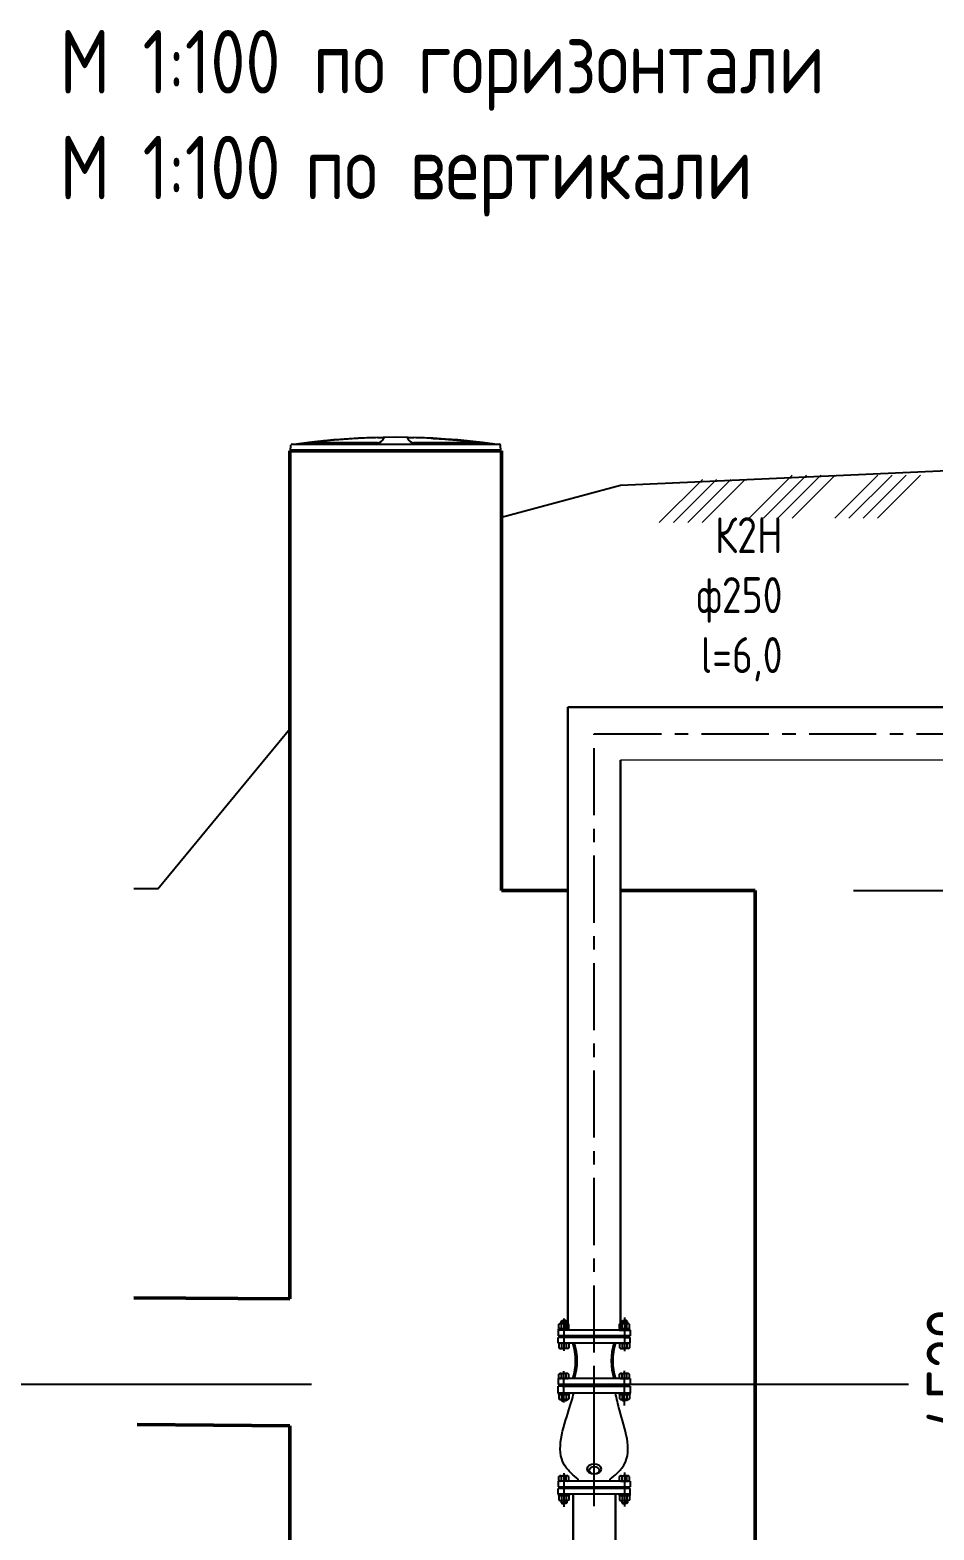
# Model space of a CAD drawing. Header units: millimetres. Extents: x 24859265 to 26550985, y 32092698 to 33532929.
# Drawn here: x 26245838 to 26250112, y 33137289 to 33144381 of the extents above; entities that cross this region are included whole.
import ezdxf
from ezdxf import colors
from ezdxf.entities.mleader import LeaderData, LeaderLine
from ezdxf.math import Vec2, Vec3

# ---------------------------------------------------------------- set-up
doc = ezdxf.new("R2010")
doc.units = ezdxf.units.MM
for name, pattern in [('CENTER', [50.8, 31.75, -6.35, 6.35, -6.35]), ('K5LT_BASIC', [0]), ('K5LT_THIN', [0]), ('осевая', [50.8, 31.75, -6.35, 6.35, -6.35]), ('Штриховая', [2822.222233, 1411.111116, -1411.111116])]:
    doc.linetypes.add(name, pattern=pattern)
for name, color, linetype in [('CL', 1, 'CENTER'), ('G', 3, 'Continuous'), ('R', 1, 'Continuous'), ('Выноски', 7, 'Continuous'), ('Рамка и штамп', 7, 'Continuous'), ('Системный слой', 7, 'Continuous')]:
    doc.layers.add(name, color=color, linetype=linetype)
doc.layers.add('Труба профиль', color=7, linetype='Continuous', lineweight=50)
doc.styles.add('ARTEM GOST', font='GOST_0.TTF')
doc.styles.add('GOST 2.304', font='GOST_0.TTF')
doc.styles.get("Standard").update_dxf_attribs({"font": 'arial.ttf'})
doc.dimstyles.new('ISO-25', dxfattribs={"dimtxt": 2.5, "dimasz": 2.5, "dimexe": 1.25, "dimexo": 0.625, "dimtad": 1, "dimtxsty": 'Standard', "dimcen": 2.5, "dimadec": 0, "dimazin": 0, "dimtfac": 1, "dimtmove": 0, "dimatfit": 3, "dimfxl": 1, "dimarcsym": 0})

# ---------------------------------------------------------------- blocks, each defined once
blk = doc.blocks.new('_ArchTick')
at = {"color": 0, "linetype": 'ByBlock', "const_width": 0.15}
blk.add_lwpolyline([(-0.5, -0.5), (0.5, 0.5)], dxfattribs=at)
blk = doc.blocks.new('*D213')
at = {"color": 0, "lineweight": -2, "transparency": 16777216}
for p, q in [((26249731.1, 33140312.1), (26250514.3, 33140312.1)), ((26250389.3, 33140312.1), (26250389.3, 33135783.2)), ((26249731.1, 33135783.2), (26250514.3, 33135783.2))]:
    blk.add_line(p, q, dxfattribs=at)
at = {"color": 0, "lineweight": -2, "transparency": 16777216, "xscale": 250, "yscale": 250, "zscale": 250}
for p, rotation in [((26250389.3, 33140312.1), 90), ((26250389.3, 33135783.2), 270)]:
    blk.add_blockref('_ArchTick', p, dxfattribs=dict(at, rotation=rotation))
at = {"color": 0, "transparency": 16777216, "insert": (26250201.8, 33138047.7), "char_height": 250, "attachment_point": 5, "rotation": 90, "style": 'GOST 2.304'}
blk.add_mtext('4529', dxfattribs=at)

msp = doc.modelspace()

# ---------------------------------------------------------------- linework, layer by layer
at = {"lineweight": 20}
for p, q in [((26249238.412, 33142072.676), (26249441.8922, 33142276.1562)), ((26249305.7639, 33142072.676), (26249509.2441, 33142276.1562)), ((26249373.1159, 33142072.676), (26249576.5961, 33142276.1562)), ((26249440.468, 33142072.676), (26249643.9482, 33142276.1562)), ((26249642.5235, 33142072.676), (26249846.0037, 33142276.1562)), ((26249709.8755, 33142072.676), (26249913.3557, 33142276.1562)), ((26249777.2274, 33142072.676), (26249980.7076, 33142276.1562)), ((26249844.5795, 33142072.676), (26250048.0597, 33142276.1562)), ((26248813.2316, 33142051.6071), (26249016.7118, 33142255.0873)), ((26248880.5835, 33142051.6071), (26249084.0637, 33142255.0873)), ((26248947.9355, 33142051.6071), (26249151.4157, 33142255.0873)), ((26249015.2876, 33142051.6071), (26249218.7678, 33142255.0873)), ((26250616.9469, 33140928.6291), (26248630.3897, 33140928.6291))]:
    msp.add_line(p, q, dxfattribs=at)
at = {"lineweight": 30}
for p, q in [((26248380.3897, 33141178.6291), (26250616.9469, 33141178.6291)), ((26248380.3897, 33138234.4538), (26248380.3897, 33141178.6291)), ((26248630.3897, 33138236.9793), (26248630.3897, 33140928.6291)), ((26248405.3897, 33136413.2213), (26248405.3897, 33137458.4538)), ((26248605.3897, 33136413.2213), (26248605.3897, 33137458.4538))]:
    msp.add_line(p, q, dxfattribs=at)
at = {"color": 1, "linetype": 'осевая', "lineweight": 25, "ltscale": 10}
for p, q in [((26248505.3897, 33141053.6291), (26250616.9469, 33141053.6291)), ((26248505.3897, 33137620.0668), (26248505.3897, 33141053.6291))]:
    msp.add_line(p, q, dxfattribs=at)
msp.add_line((26246442.0066, 33140320.0735), (26246329.5451, 33140320.0735))
at = {"color": 7}
for p, q in [((26248675.3897, 33138234.4538), (26248335.3897, 33138234.4538)), ((26248335.3897, 33138234.4538), (26248335.3897, 33138207.4538)), ((26248335.3897, 33138234.4538), (26248335.3897, 33138207.4538)), ((26248675.3897, 33138234.4538), (26248675.3897, 33138207.4538)), ((26248675.3897, 33138234.4538), (26248675.3897, 33138207.4538)), ((26248675.3897, 33138207.4538), (26248335.3897, 33138207.4538)), ((26248335.3897, 33138172.4538), (26248335.3897, 33138199.4538)), ((26248658.4876, 33138199.4538), (26248335.3897, 33138199.4538)), ((26248675.3897, 33138172.4538), (26248335.3897, 33138172.4538)), ((26248627.8675, 33138203.4538), (26248382.912, 33138203.4538)), ((26248649.0269, 33138199.4538), (26248675.3897, 33138199.4538)), ((26248675.3897, 33138172.4538), (26248675.3897, 33138199.4538)), ((26248675.3897, 33138004.4538), (26248335.3897, 33138004.4538)), ((26248335.3897, 33138004.4538), (26248335.3897, 33137977.4538)), ((26248658.4876, 33137977.4538), (26248335.3897, 33137977.4538)), ((26248627.8675, 33137973.4538), (26248382.912, 33137973.4538)), ((26248627.8675, 33137973.4538), (26248382.912, 33137973.4538)), ((26248649.0269, 33137977.4538), (26248675.3897, 33137977.4538)), ((26248675.3897, 33138004.4538), (26248675.3897, 33137977.4538)), ((26248675.3897, 33137520.4538), (26248335.3897, 33137520.4538)), ((26248335.3897, 33137520.4538), (26248335.3897, 33137493.4538)), ((26248335.3897, 33137520.4538), (26248335.3897, 33137493.4538)), ((26248430.0627, 33137520.4538), (26248430.0627, 33137528.9985)), ((26248580.7167, 33137520.4538), (26248580.7167, 33137528.9985)), ((26248675.3897, 33137520.4538), (26248675.3897, 33137493.4538)), ((26248675.3897, 33137520.4538), (26248675.3897, 33137493.4538)), ((26248335.3897, 33137493.4538), (26248675.3897, 33137493.4538)), ((26248335.3897, 33137458.4538), (26248335.3897, 33137485.4538)), ((26248335.3897, 33137458.4538), (26248335.3897, 33137485.4538)), ((26248675.3897, 33137485.4538), (26248335.3897, 33137485.4538)), ((26248675.3897, 33137458.4538), (26248335.3897, 33137458.4538)), ((26248627.8675, 33137489.4538), (26248382.912, 33137489.4538)), ((26248627.8675, 33137489.4538), (26248397.3633, 33137489.4538)), ((26248675.3897, 33137458.4538), (26248675.3897, 33137485.4538)), ((26248675.3897, 33137458.4538), (26248675.3897, 33137485.4538))]:
    msp.add_line(p, q, dxfattribs=at)
at = {"color": 7, "linetype": 'Continuous', "ltscale": 10}
for p, q in [((26248380.7231, 33138207.4538), (26248382.912, 33138203.4538)), ((26248380.7231, 33138199.4538), (26248382.912, 33138203.4538)), ((26248630.0564, 33138207.4538), (26248627.8675, 33138203.4538)), ((26248630.0564, 33138199.4538), (26248627.8675, 33138203.4538)), ((26248380.7231, 33137969.4538), (26248335.3897, 33137969.4538)), ((26248335.3897, 33137936.1204), (26248335.3897, 33137969.4538)), ((26248675.3897, 33137936.1204), (26248335.3897, 33137936.1204)), ((26248354.5956, 33137969.4538), (26248675.3897, 33137969.4538)), ((26248380.7231, 33137977.4538), (26248382.912, 33137973.4538)), ((26248380.7231, 33137969.4538), (26248382.912, 33137973.4538)), ((26248630.0564, 33137977.4538), (26248627.8675, 33137973.4538)), ((26248630.0564, 33137969.4538), (26248627.8675, 33137973.4538)), ((26248675.3897, 33137969.4538), (26248675.3897, 33137936.1204)), ((26248380.7231, 33137493.4538), (26248382.912, 33137489.4538)), ((26248380.7231, 33137485.4538), (26248382.912, 33137489.4538)), ((26248630.0564, 33137493.4538), (26248627.8675, 33137489.4538)), ((26248630.0564, 33137485.4538), (26248627.8675, 33137489.4538))]:
    msp.add_line(p, q, dxfattribs=at)
at = {"color": 4, "linetype": 'Штриховая'}
msp.add_line((26076424.681, 33137978.0291), (26285187.4693, 33137978.0291), dxfattribs=at)
for points in [[(26248066.975, 33142077.424), (26248630.3897, 33142228.6291), (26255903.6059, 33142555.6912)], [(26246442.0066, 33140320.0735), (26247066.975, 33141076.9601)]]:
    msp.add_lwpolyline(points)
at = {"color": 7}
for centre, start, end in [((26248139.404, 33138088.4538), 342.4329766, 17.5670234), ((26248146.6406, 33138088.4538), 342.4329766, 17.5670234), ((26248864.1389, 33138088.4538), 162.4329766, 197.5670234), ((26248871.3755, 33138088.4538), 162.4329766, 197.5670234)]:
    msp.add_arc(centre, 278.3104, start, end, dxfattribs=at)
at = {"color": 7, "linetype": 'Continuous', "ltscale": 10}
for centre, major_axis, ratio in [((26248505.3897, 33137577.3327), (32.8293, 0), 0.753433911), ((26248505.3897, 33137571.1819), (23.1672, 0), 0.802164591)]:
    msp.add_ellipse(centre, major_axis=major_axis, ratio=ratio, dxfattribs=at)
for points in [[(26248430.0627, 33137528.9985), (26248396.351, 33137557.5721), (26248364.6989, 33137596.2494), (26248385.8, 33137856.4344), (26248409.2664, 33137936.1204)], [(26248580.7167, 33137528.9985), (26248614.4284, 33137557.5721), (26248646.0805, 33137596.2494), (26248624.9794, 33137856.4344), (26248606.1221, 33137936.1204)]]:
    msp.add_spline(points, degree=3, dxfattribs=at)
at = {"layer": 'CL', "color": 251, "ltscale": 25}
for p, q in [((26248362.0564, 33138288.5635), (26248362.0564, 33138136.7798)), ((26248362.0564, 33137891.7574), (26248362.0564, 33138040.1277))]:
    msp.add_line(p, q, dxfattribs=at)
at = {"layer": 'CL', "color": 7, "ltscale": 20}
msp.add_line((26248505.3897, 33137401.8892), (26248505.3897, 33138290.8208), dxfattribs=at)
at = {"layer": 'CL', "color": 251, "ltscale": 20}
for p, q in [((26248648.7231, 33138294.0991), (26248648.7231, 33138135.206)), ((26248648.7231, 33137876.9963), (26248648.7231, 33138041.7015)), ((26248362.0564, 33137557.4991), (26248362.0564, 33137398.9482)), ((26248362.0564, 33137549.4538), (26248362.0564, 33137477.2509)), ((26248648.7231, 33137560.5176), (26248648.7231, 33137399.8207))]:
    msp.add_line(p, q, dxfattribs=at)
at = {"layer": 'G', "color": 7, "linetype": 'K5LT_BASIC'}
for p, q in [((26248337.153, 33138234.4538), (26248337.153, 33138240.2871)), ((26248337.153, 33138240.2871), (26248362.0564, 33138240.2871)), ((26248386.9598, 33138234.4538), (26248337.153, 33138234.4538)), ((26248338.9624, 33138262.2052), (26248343.7231, 33138264.9538)), ((26248338.9624, 33138243.0357), (26248338.9624, 33138262.2052)), ((26248343.7231, 33138240.2871), (26248338.9624, 33138243.0357)), ((26248343.7231, 33138264.9538), (26248362.0564, 33138264.9538)), ((26248362.0564, 33138240.2871), (26248343.7231, 33138240.2871)), ((26248348.7231, 33138275.4595), (26248352.0564, 33138278.7928)), ((26248348.7231, 33138264.9538), (26248348.7231, 33138275.4595)), ((26248348.7231, 33138275.4595), (26248362.0564, 33138275.4595)), ((26248350.5094, 33138243.0357), (26248350.5094, 33138262.2052)), ((26248352.0564, 33138278.7928), (26248362.0564, 33138278.7928)), ((26248360.9453, 33138234.4538), (26248358.8221, 33138240.2871)), ((26248372.0564, 33138278.7928), (26248362.0564, 33138278.7928)), ((26248375.3897, 33138275.4595), (26248362.0564, 33138275.4595)), ((26248380.3897, 33138264.9538), (26248362.0564, 33138264.9538)), ((26248386.9598, 33138240.2871), (26248362.0564, 33138240.2871)), ((26248362.0564, 33138240.2871), (26248380.3897, 33138240.2871)), ((26248363.1675, 33138240.2871), (26248365.2907, 33138234.4538)), ((26248375.3897, 33138275.4595), (26248372.0564, 33138278.7928)), ((26248373.6034, 33138243.0357), (26248373.6034, 33138262.2052)), ((26248375.3897, 33138264.9538), (26248375.3897, 33138275.4595)), ((26248385.1504, 33138262.2052), (26248380.3897, 33138264.9538)), ((26248380.3897, 33138240.2871), (26248385.1504, 33138243.0357)), ((26248385.1504, 33138243.0357), (26248385.1504, 33138262.2052)), ((26248386.9598, 33138234.4538), (26248386.9598, 33138240.2871)), ((26248623.8196, 33138240.2871), (26248648.7231, 33138240.2871)), ((26248623.8196, 33138234.4538), (26248623.8196, 33138240.2871)), ((26248623.8196, 33138234.4538), (26248673.6265, 33138234.4538)), ((26248625.6291, 33138262.2052), (26248630.3897, 33138264.9538)), ((26248625.6291, 33138243.0357), (26248625.6291, 33138262.2052)), ((26248630.3897, 33138240.2871), (26248625.6291, 33138243.0357)), ((26248630.3897, 33138264.9538), (26248648.7231, 33138264.9538)), ((26248648.7231, 33138240.2871), (26248630.3897, 33138240.2871)), ((26248635.3897, 33138275.4595), (26248638.7231, 33138278.7928)), ((26248635.3897, 33138264.9538), (26248635.3897, 33138275.4595)), ((26248635.3897, 33138275.4595), (26248648.7231, 33138275.4595)), ((26248637.1761, 33138243.0357), (26248637.1761, 33138262.2052)), ((26248638.7231, 33138278.7928), (26248648.7231, 33138278.7928)), ((26248647.6119, 33138240.2871), (26248645.4888, 33138234.4538)), ((26248658.7231, 33138278.7928), (26248648.7231, 33138278.7928)), ((26248662.0564, 33138275.4595), (26248648.7231, 33138275.4595)), ((26248667.0564, 33138264.9538), (26248648.7231, 33138264.9538)), ((26248648.7231, 33138240.2871), (26248667.0564, 33138240.2871)), ((26248673.6265, 33138240.2871), (26248648.7231, 33138240.2871)), ((26248649.8342, 33138234.4538), (26248651.9573, 33138240.2871)), ((26248662.0564, 33138275.4595), (26248658.7231, 33138278.7928)), ((26248660.2701, 33138243.0357), (26248660.2701, 33138262.2052)), ((26248662.0564, 33138264.9538), (26248662.0564, 33138275.4595)), ((26248671.8171, 33138262.2052), (26248667.0564, 33138264.9538)), ((26248667.0564, 33138240.2871), (26248671.8171, 33138243.0357)), ((26248671.8171, 33138243.0357), (26248671.8171, 33138262.2052)), ((26248673.6265, 33138234.4538), (26248673.6265, 33138240.2871)), ((26248343.7231, 33138172.4538), (26248338.9624, 33138169.7052)), ((26248338.9624, 33138169.7052), (26248338.9624, 33138150.5357)), ((26248338.9624, 33138150.5357), (26248343.7231, 33138147.7871)), ((26248380.3897, 33138172.4538), (26248343.7231, 33138172.4538)), ((26248343.7231, 33138147.7871), (26248362.0564, 33138147.7871)), ((26248350.5094, 33138169.7052), (26248350.5094, 33138150.5357)), ((26248380.3897, 33138147.7871), (26248362.0564, 33138147.7871)), ((26248373.6034, 33138169.7052), (26248373.6034, 33138150.5357)), ((26248380.3897, 33138172.4538), (26248385.1504, 33138169.7052)), ((26248385.1504, 33138150.5357), (26248380.3897, 33138147.7871)), ((26248385.1504, 33138169.7052), (26248385.1504, 33138150.5357)), ((26248630.3897, 33138172.4538), (26248625.6291, 33138169.7052)), ((26248625.6291, 33138169.7052), (26248625.6291, 33138150.5357)), ((26248625.6291, 33138150.5357), (26248630.3897, 33138147.7871)), ((26248630.3897, 33138172.4538), (26248667.0564, 33138172.4538)), ((26248630.3897, 33138147.7871), (26248648.7231, 33138147.7871)), ((26248637.1761, 33138169.7052), (26248637.1761, 33138150.5357)), ((26248667.0564, 33138147.7871), (26248648.7231, 33138147.7871)), ((26248660.2701, 33138169.7052), (26248660.2701, 33138150.5357)), ((26248667.0564, 33138172.4538), (26248671.8171, 33138169.7052)), ((26248671.8171, 33138150.5357), (26248667.0564, 33138147.7871)), ((26248671.8171, 33138169.7052), (26248671.8171, 33138150.5357)), ((26248338.9624, 33138026.3718), (26248343.7231, 33138029.1204)), ((26248338.9624, 33138007.2023), (26248338.9624, 33138026.3718)), ((26248343.7231, 33138004.4538), (26248338.9624, 33138007.2023)), ((26248343.7231, 33138029.1204), (26248362.0564, 33138029.1204)), ((26248350.5094, 33138007.2023), (26248350.5094, 33138026.3718)), ((26248380.3897, 33138029.1204), (26248362.0564, 33138029.1204)), ((26248373.6034, 33138007.2023), (26248373.6034, 33138026.3718)), ((26248385.1504, 33138026.3718), (26248380.3897, 33138029.1204)), ((26248380.3897, 33138004.4538), (26248385.1504, 33138007.2023)), ((26248385.1504, 33138007.2023), (26248385.1504, 33138026.3718)), ((26248625.6291, 33138026.3718), (26248630.3897, 33138029.1204)), ((26248625.6291, 33138007.2023), (26248625.6291, 33138026.3718)), ((26248630.3897, 33138004.4538), (26248625.6291, 33138007.2023)), ((26248630.3897, 33138029.1204), (26248648.7231, 33138029.1204)), ((26248637.1761, 33138007.2023), (26248637.1761, 33138026.3718)), ((26248667.0564, 33138029.1204), (26248648.7231, 33138029.1204)), ((26248660.2701, 33138007.2023), (26248660.2701, 33138026.3718)), ((26248671.8171, 33138026.3718), (26248667.0564, 33138029.1204)), ((26248667.0564, 33138004.4538), (26248671.8171, 33138007.2023)), ((26248671.8171, 33138007.2023), (26248671.8171, 33138026.3718)), ((26248337.153, 33137936.1204), (26248337.153, 33137930.2871)), ((26248386.9598, 33137936.1204), (26248337.153, 33137936.1204)), ((26248380.3897, 33138004.4538), (26248343.7231, 33138004.4538)), ((26248360.9453, 33137936.1204), (26248358.8221, 33137930.2871)), ((26248363.1675, 33137930.2871), (26248365.2907, 33137936.1204)), ((26248386.9598, 33137936.1204), (26248386.9598, 33137930.2871)), ((26248623.8196, 33137936.1204), (26248673.6265, 33137936.1204)), ((26248623.8196, 33137936.1204), (26248623.8196, 33137930.2871)), ((26248630.3897, 33138004.4538), (26248667.0564, 33138004.4538)), ((26248647.6119, 33137930.2871), (26248645.4888, 33137936.1204)), ((26248649.8342, 33137936.1204), (26248651.9573, 33137930.2871)), ((26248673.6265, 33137936.1204), (26248673.6265, 33137930.2871)), ((26248337.153, 33137930.2871), (26248362.0564, 33137930.2871)), ((26248343.7231, 33137930.2871), (26248338.9624, 33137927.5385)), ((26248338.9624, 33137927.5385), (26248338.9624, 33137908.369)), ((26248338.9624, 33137908.369), (26248343.7231, 33137905.6204)), ((26248362.0564, 33137930.2871), (26248343.7231, 33137930.2871)), ((26248343.7231, 33137905.6204), (26248362.0564, 33137905.6204)), ((26248348.7231, 33137905.6204), (26248348.7231, 33137902.5846)), ((26248348.7231, 33137902.5846), (26248352.0564, 33137899.2513)), ((26248348.7231, 33137902.5846), (26248362.0564, 33137902.5846)), ((26248350.5094, 33137927.5385), (26248350.5094, 33137908.369)), ((26248352.0564, 33137899.2513), (26248362.0564, 33137899.2513)), ((26248386.9598, 33137930.2871), (26248362.0564, 33137930.2871)), ((26248362.0564, 33137930.2871), (26248380.3897, 33137930.2871)), ((26248380.3897, 33137905.6204), (26248362.0564, 33137905.6204)), ((26248375.3897, 33137902.5846), (26248362.0564, 33137902.5846)), ((26248372.0564, 33137899.2513), (26248362.0564, 33137899.2513)), ((26248375.3897, 33137902.5846), (26248372.0564, 33137899.2513)), ((26248373.6034, 33137927.5385), (26248373.6034, 33137908.369)), ((26248375.3897, 33137905.6204), (26248375.3897, 33137902.5846)), ((26248380.3897, 33137930.2871), (26248385.1504, 33137927.5385)), ((26248385.1504, 33137908.369), (26248380.3897, 33137905.6204)), ((26248385.1504, 33137927.5385), (26248385.1504, 33137908.369)), ((26248623.8196, 33137930.2871), (26248648.7231, 33137930.2871)), ((26248630.3897, 33137930.2871), (26248625.6291, 33137927.5385)), ((26248625.6291, 33137927.5385), (26248625.6291, 33137908.369)), ((26248625.6291, 33137908.369), (26248630.3897, 33137905.6204)), ((26248648.7231, 33137930.2871), (26248630.3897, 33137930.2871)), ((26248630.3897, 33137905.6204), (26248648.7231, 33137905.6204)), ((26248635.3897, 33137905.6204), (26248635.3897, 33137904.4274)), ((26248635.3897, 33137904.4274), (26248648.7231, 33137904.4274)), ((26248635.3897, 33137904.4274), (26248638.7231, 33137901.0941)), ((26248637.1761, 33137927.5385), (26248637.1761, 33137908.369)), ((26248638.7231, 33137901.0941), (26248648.7231, 33137901.0941)), ((26248648.7231, 33137930.2871), (26248667.0564, 33137930.2871)), ((26248673.6265, 33137930.2871), (26248648.7231, 33137930.2871)), ((26248667.0564, 33137905.6204), (26248648.7231, 33137905.6204)), ((26248662.0564, 33137904.4274), (26248648.7231, 33137904.4274)), ((26248658.7231, 33137901.0941), (26248648.7231, 33137901.0941)), ((26248662.0564, 33137904.4274), (26248658.7231, 33137901.0941)), ((26248660.2701, 33137927.5385), (26248660.2701, 33137908.369)), ((26248662.0564, 33137905.6204), (26248662.0564, 33137904.4274)), ((26248667.0564, 33137930.2871), (26248671.8171, 33137927.5385)), ((26248671.8171, 33137908.369), (26248667.0564, 33137905.6204)), ((26248671.8171, 33137927.5385), (26248671.8171, 33137908.369)), ((26248338.9624, 33137542.3718), (26248343.7231, 33137545.1204)), ((26248338.9624, 33137523.2023), (26248338.9624, 33137542.3718)), ((26248343.7231, 33137520.4538), (26248338.9624, 33137523.2023)), ((26248343.7231, 33137545.1204), (26248362.0564, 33137545.1204)), ((26248380.3897, 33137520.4538), (26248343.7231, 33137520.4538)), ((26248350.5094, 33137523.2023), (26248350.5094, 33137542.3718)), ((26248380.3897, 33137545.1204), (26248362.0564, 33137545.1204)), ((26248373.6034, 33137523.2023), (26248373.6034, 33137542.3718)), ((26248385.1504, 33137542.3718), (26248380.3897, 33137545.1204)), ((26248380.3897, 33137520.4538), (26248385.1504, 33137523.2023)), ((26248385.1504, 33137523.2023), (26248385.1504, 33137542.3718)), ((26248625.6291, 33137542.3718), (26248630.3897, 33137545.1204)), ((26248625.6291, 33137523.2023), (26248625.6291, 33137542.3718)), ((26248630.3897, 33137520.4538), (26248625.6291, 33137523.2023)), ((26248630.3897, 33137545.1204), (26248648.7231, 33137545.1204)), ((26248630.3897, 33137520.4538), (26248667.0564, 33137520.4538)), ((26248637.1761, 33137523.2023), (26248637.1761, 33137542.3718)), ((26248667.0564, 33137545.1204), (26248648.7231, 33137545.1204)), ((26248660.2701, 33137523.2023), (26248660.2701, 33137542.3718)), ((26248671.8171, 33137542.3718), (26248667.0564, 33137545.1204)), ((26248667.0564, 33137520.4538), (26248671.8171, 33137523.2023)), ((26248671.8171, 33137523.2023), (26248671.8171, 33137542.3718)), ((26248337.153, 33137458.4538), (26248337.153, 33137452.6204)), ((26248386.9598, 33137458.4538), (26248337.153, 33137458.4538)), ((26248337.153, 33137452.6204), (26248362.0564, 33137452.6204)), ((26248343.7231, 33137452.6204), (26248338.9624, 33137449.8718)), ((26248338.9624, 33137449.8718), (26248338.9624, 33137430.7023)), ((26248362.0564, 33137452.6204), (26248343.7231, 33137452.6204)), ((26248350.5094, 33137449.8718), (26248350.5094, 33137430.7023)), ((26248360.9453, 33137458.4538), (26248358.8221, 33137452.6204)), ((26248386.9598, 33137452.6204), (26248362.0564, 33137452.6204)), ((26248362.0564, 33137452.6204), (26248380.3897, 33137452.6204)), ((26248363.1675, 33137452.6204), (26248365.2907, 33137458.4538)), ((26248373.6034, 33137449.8718), (26248373.6034, 33137430.7023)), ((26248380.3897, 33137452.6204), (26248385.1504, 33137449.8718)), ((26248385.1504, 33137449.8718), (26248385.1504, 33137430.7023)), ((26248386.9598, 33137458.4538), (26248386.9598, 33137452.6204)), ((26248623.8196, 33137458.4538), (26248673.6265, 33137458.4538)), ((26248623.8196, 33137458.4538), (26248623.8196, 33137452.6204)), ((26248623.8196, 33137452.6204), (26248648.7231, 33137452.6204)), ((26248630.3897, 33137452.6204), (26248625.6291, 33137449.8718)), ((26248625.6291, 33137449.8718), (26248625.6291, 33137430.7023)), ((26248648.7231, 33137452.6204), (26248630.3897, 33137452.6204)), ((26248637.1761, 33137449.8718), (26248637.1761, 33137430.7023)), ((26248647.6119, 33137452.6204), (26248645.4888, 33137458.4538)), ((26248648.7231, 33137452.6204), (26248667.0564, 33137452.6204)), ((26248673.6265, 33137452.6204), (26248648.7231, 33137452.6204)), ((26248649.8342, 33137458.4538), (26248651.9573, 33137452.6204)), ((26248660.2701, 33137449.8718), (26248660.2701, 33137430.7023)), ((26248667.0564, 33137452.6204), (26248671.8171, 33137449.8718)), ((26248671.8171, 33137449.8718), (26248671.8171, 33137430.7023)), ((26248673.6265, 33137458.4538), (26248673.6265, 33137452.6204)), ((26248338.9624, 33137430.7023), (26248343.7231, 33137427.9538)), ((26248343.7231, 33137427.9538), (26248362.0564, 33137427.9538)), ((26248348.7231, 33137427.9538), (26248348.7231, 33137417.448)), ((26248348.7231, 33137417.448), (26248352.0564, 33137414.1147)), ((26248348.7231, 33137417.448), (26248362.0564, 33137417.448)), ((26248352.0564, 33137414.1147), (26248362.0564, 33137414.1147)), ((26248380.3897, 33137427.9538), (26248362.0564, 33137427.9538)), ((26248375.3897, 33137417.448), (26248362.0564, 33137417.448)), ((26248372.0564, 33137414.1147), (26248362.0564, 33137414.1147)), ((26248375.3897, 33137417.448), (26248372.0564, 33137414.1147)), ((26248375.3897, 33137427.9538), (26248375.3897, 33137417.448)), ((26248385.1504, 33137430.7023), (26248380.3897, 33137427.9538)), ((26248625.6291, 33137430.7023), (26248630.3897, 33137427.9538)), ((26248630.3897, 33137427.9538), (26248648.7231, 33137427.9538)), ((26248635.3897, 33137427.9538), (26248635.3897, 33137417.448)), ((26248635.3897, 33137417.448), (26248648.7231, 33137417.448)), ((26248635.3897, 33137417.448), (26248638.7231, 33137414.1147)), ((26248638.7231, 33137414.1147), (26248648.7231, 33137414.1147)), ((26248667.0564, 33137427.9538), (26248648.7231, 33137427.9538)), ((26248662.0564, 33137417.448), (26248648.7231, 33137417.448)), ((26248658.7231, 33137414.1147), (26248648.7231, 33137414.1147)), ((26248662.0564, 33137417.448), (26248658.7231, 33137414.1147)), ((26248662.0564, 33137427.9538), (26248662.0564, 33137417.448)), ((26248671.8171, 33137430.7023), (26248667.0564, 33137427.9538))]:
    msp.add_line(p, q, dxfattribs=at)
for centre, radius, start, end in [((26248345.2965, 33138258.6934), 6.2854, 33.96718312, 128.97997469), ((26248345.2965, 33138246.5474), 6.2854, 231.02002577, 326.0328141), ((26248362.0564, 33138239.3245), 25.6293, 90, 116.77833882), ((26248362.0564, 33138265.9163), 25.6293, 243.22166146, 270), ((26248362.0564, 33138239.3245), 25.6293, 63.22166118, 90), ((26248362.0564, 33138265.9163), 25.6293, 270, 296.77833854), ((26248378.8162, 33138258.6934), 6.2854, 51.02002531, 146.03281688), ((26248378.8162, 33138246.5474), 6.2854, 213.9671859, 308.97997423), ((26248631.9632, 33138258.6934), 6.2854, 33.96718312, 128.97997469), ((26248631.9632, 33138246.5474), 6.2854, 231.02002577, 326.0328141), ((26248648.7231, 33138239.3245), 25.6293, 90, 116.77833882), ((26248648.7231, 33138265.9163), 25.6293, 243.22166146, 270), ((26248648.7231, 33138239.3245), 25.6293, 63.22166118, 90), ((26248648.7231, 33138265.9163), 25.6293, 270, 296.77833854), ((26248665.4829, 33138258.6934), 6.2854, 51.02002531, 146.03281688), ((26248665.4829, 33138246.5474), 6.2854, 213.9671859, 308.97997423), ((26248345.2965, 33138166.1934), 6.2854, 33.9671859, 128.97997423), ((26248345.2965, 33138154.0474), 6.2854, 231.02002531, 326.03281688), ((26248362.0564, 33138146.8245), 25.6293, 90, 116.77833854), ((26248362.0564, 33138173.4163), 25.6293, 243.22166118, 270), ((26248362.0564, 33138146.8245), 25.6293, 63.22166146, 90), ((26248362.0564, 33138173.4163), 25.6293, 270, 296.77833882), ((26248378.8162, 33138166.1934), 6.2854, 51.02002577, 146.0328141), ((26248378.8162, 33138154.0474), 6.2854, 213.96718312, 308.97997469), ((26248631.9632, 33138166.1934), 6.2854, 33.9671859, 128.97997423), ((26248631.9632, 33138154.0474), 6.2854, 231.02002531, 326.03281688), ((26248648.7231, 33138146.8245), 25.6293, 90, 116.77833854), ((26248648.7231, 33138173.4163), 25.6293, 243.22166118, 270), ((26248648.7231, 33138146.8245), 25.6293, 63.22166146, 90), ((26248648.7231, 33138173.4163), 25.6293, 270, 296.77833882), ((26248665.4829, 33138166.1934), 6.2854, 51.02002577, 146.0328141), ((26248665.4829, 33138154.0474), 6.2854, 213.96718312, 308.97997469), ((26248345.2965, 33138022.8601), 6.2854, 33.96718312, 128.97997469), ((26248345.2965, 33138010.7141), 6.2854, 231.02002577, 326.0328141), ((26248362.0564, 33138003.4912), 25.6293, 90, 116.77833882), ((26248362.0564, 33138030.083), 25.6293, 243.22166146, 270), ((26248362.0564, 33138003.4912), 25.6293, 63.22166118, 90), ((26248362.0564, 33138030.083), 25.6293, 270, 296.77833854), ((26248378.8162, 33138022.8601), 6.2854, 51.02002531, 146.03281688), ((26248378.8162, 33138010.7141), 6.2854, 213.9671859, 308.97997423), ((26248631.9632, 33138022.8601), 6.2854, 33.96718312, 128.97997469), ((26248631.9632, 33138010.7141), 6.2854, 231.02002577, 326.0328141), ((26248648.7231, 33138003.4912), 25.6293, 90, 116.77833882), ((26248648.7231, 33138030.083), 25.6293, 243.22166146, 270), ((26248648.7231, 33138003.4912), 25.6293, 63.22166118, 90), ((26248648.7231, 33138030.083), 25.6293, 270, 296.77833854), ((26248665.4829, 33138022.8601), 6.2854, 51.02002531, 146.03281688), ((26248665.4829, 33138010.7141), 6.2854, 213.9671859, 308.97997423), ((26248345.2965, 33137924.0267), 6.2854, 33.9671859, 128.97997423), ((26248345.2965, 33137911.8808), 6.2854, 231.02002531, 326.03281688), ((26248362.0564, 33137904.6578), 25.6293, 90, 116.77833854), ((26248362.0564, 33137931.2497), 25.6293, 243.22166118, 270), ((26248362.0564, 33137904.6578), 25.6293, 63.22166146, 90), ((26248362.0564, 33137931.2497), 25.6293, 270, 296.77833882), ((26248378.8162, 33137924.0267), 6.2854, 51.02002577, 146.0328141), ((26248378.8162, 33137911.8808), 6.2854, 213.96718312, 308.97997469), ((26248631.9632, 33137924.0267), 6.2854, 33.9671859, 128.97997423), ((26248631.9632, 33137911.8808), 6.2854, 231.02002531, 326.03281688), ((26248648.7231, 33137904.6578), 25.6293, 90, 116.77833854), ((26248648.7231, 33137931.2497), 25.6293, 243.22166118, 270), ((26248648.7231, 33137904.6578), 25.6293, 63.22166146, 90), ((26248648.7231, 33137931.2497), 25.6293, 270, 296.77833882), ((26248665.4829, 33137924.0267), 6.2854, 51.02002577, 146.0328141), ((26248665.4829, 33137911.8808), 6.2854, 213.96718312, 308.97997469), ((26248345.2965, 33137538.8601), 6.2854, 33.96718312, 128.97997469), ((26248345.2965, 33137526.7141), 6.2854, 231.02002577, 326.0328141), ((26248362.0564, 33137519.4912), 25.6293, 90, 116.77833882), ((26248362.0564, 33137546.083), 25.6293, 243.22166146, 270), ((26248362.0564, 33137519.4912), 25.6293, 63.22166118, 90), ((26248362.0564, 33137546.083), 25.6293, 270, 296.77833854), ((26248378.8162, 33137538.8601), 6.2854, 51.02002531, 146.03281688), ((26248378.8162, 33137526.7141), 6.2854, 213.9671859, 308.97997423), ((26248631.9632, 33137538.8601), 6.2854, 33.96718312, 128.97997469), ((26248631.9632, 33137526.7141), 6.2854, 231.02002577, 326.0328141), ((26248648.7231, 33137519.4912), 25.6293, 90, 116.77833882), ((26248648.7231, 33137546.083), 25.6293, 243.22166146, 270), ((26248648.7231, 33137519.4912), 25.6293, 63.22166118, 90), ((26248648.7231, 33137546.083), 25.6293, 270, 296.77833854), ((26248665.4829, 33137538.8601), 6.2854, 51.02002531, 146.03281688), ((26248665.4829, 33137526.7141), 6.2854, 213.9671859, 308.97997423), ((26248345.2965, 33137446.3601), 6.2854, 33.9671859, 128.97997423), ((26248362.0564, 33137426.9912), 25.6293, 90, 116.77833854), ((26248362.0564, 33137426.9912), 25.6293, 63.22166146, 90), ((26248378.8162, 33137446.3601), 6.2854, 51.02002577, 146.0328141), ((26248631.9632, 33137446.3601), 6.2854, 33.9671859, 128.97997423), ((26248648.7231, 33137426.9912), 25.6293, 90, 116.77833854), ((26248648.7231, 33137426.9912), 25.6293, 63.22166146, 90), ((26248665.4829, 33137446.3601), 6.2854, 51.02002577, 146.0328141), ((26248345.2965, 33137434.2141), 6.2854, 231.02002531, 326.03281688), ((26248362.0564, 33137453.583), 25.6293, 243.22166118, 270), ((26248362.0564, 33137453.583), 25.6293, 270, 296.77833882), ((26248378.8162, 33137434.2141), 6.2854, 213.96718312, 308.97997469), ((26248631.9632, 33137434.2141), 6.2854, 231.02002531, 326.03281688), ((26248648.7231, 33137453.583), 25.6293, 243.22166118, 270), ((26248648.7231, 33137453.583), 25.6293, 270, 296.77833882), ((26248665.4829, 33137434.2141), 6.2854, 213.96718312, 308.97997469)]:
    msp.add_arc(centre, radius, start, end, dxfattribs=at)
at = {"layer": 'R', "color": 7, "linetype": 'K5LT_THIN'}
for p, q in [((26248350.0731, 33138264.9538), (26248350.0731, 33138275.4595)), ((26248374.0397, 33138264.9538), (26248374.0397, 33138275.4595)), ((26248636.7397, 33138264.9538), (26248636.7397, 33138275.4595)), ((26248660.7064, 33138264.9538), (26248660.7064, 33138275.4595)), ((26248350.0731, 33137905.6204), (26248350.0731, 33137902.5846)), ((26248374.0397, 33137905.6204), (26248374.0397, 33137902.5846)), ((26248636.7397, 33137905.6204), (26248636.7397, 33137904.4274)), ((26248660.7064, 33137905.6204), (26248660.7064, 33137904.4274)), ((26248350.0731, 33137427.9538), (26248350.0731, 33137417.448)), ((26248374.0397, 33137427.9538), (26248374.0397, 33137417.448)), ((26248636.7397, 33137427.9538), (26248636.7397, 33137417.448)), ((26248660.7064, 33137427.9538), (26248660.7064, 33137417.448))]:
    msp.add_line(p, q, dxfattribs=at)
at = {"layer": 'Системный слой', "color": 7, "lineweight": 25}
for p, q in [((26247069.4553, 33142391.1115), (26247071.7439, 33142417.2693)), ((26247078.1195, 33142423.1115), (26247566.975, 33142423.1115)), ((26247480.5683, 33142429.4985), (26247156.175, 33142429.4985)), ((26247511.7486, 33142453.6038), (26247510.6385, 33142450.5539)), ((26247566.975, 33142423.1115), (26248055.8305, 33142423.1115)), ((26247623.3115, 33142450.5539), (26247622.2014, 33142453.6038)), ((26247977.7749, 33142429.4985), (26247653.3816, 33142429.4985)), ((26248064.4946, 33142391.1115), (26248062.2061, 33142417.2693)), ((26247069.4553, 33142391.1115), (26247566.975, 33142391.1115)), ((26247566.975, 33142391.1115), (26248064.4946, 33142391.1115))]:
    msp.add_line(p, q, dxfattribs=at)
for centre, radius, start, end in [((26247078.1195, 33142416.7115), 6.4, 90, 174.99999993), ((26247566.975, 33139000.4619), 3454.6496, 82.19547594, 97.80452406), ((26247480.5683, 33142461.4985), 32, 270, 340), ((26247653.3816, 33142461.4985), 32, 200, 270), ((26248055.8305, 33142416.7115), 6.4, 5.00000007, 90)]:
    msp.add_arc(centre, radius, start, end, dxfattribs=at)
for start_param, end_param in [(-1.544362263, -1.518731112), (-1.622861542, -1.597230391)]:
    msp.add_ellipse((26247566.975, 33139422.1407), major_axis=(-3227.143, 0), ratio=0.939692621, start_param=start_param, end_param=end_param, dxfattribs=at)
for points, knots in [([(26247399.029, 33142450.5539), (26247386.4235, 33142449.9366), (26247364.4111, 33142448.7364), (26247339.2807, 33142447.1206), (26247317.5372, 33142445.601), (26247299.2781, 33142444.2238), (26247281.3126, 33142442.7455), (26247269.7921, 33142441.7513), (26247261.4928, 33142441.0137), (26247253.3843, 33142440.2725), (26247245.5313, 33142439.535), (26247237.9384, 33142438.8035), (26247230.7389, 33142438.0929), (26247223.8734, 33142437.3997), (26247217.4153, 33142436.7336), (26247211.3044, 33142436.0905), (26247205.6135, 33142435.4802), (26247200.2105, 33142434.8904), (26247195.1325, 33142434.3267), (26247190.3506, 33142433.787), (26247186.002, 33142433.2885), (26247182.0154, 33142432.8248), (26247178.4613, 33142432.4055), (26247175.2707, 33142432.0242), (26247172.514, 33142431.6905), (26247170.0538, 33142431.3891), (26247167.8947, 33142431.1214), (26247165.9796, 33142430.8811), (26247164.3855, 33142430.6786), (26247163.0407, 33142430.5058), (26247161.9538, 33142430.3644), (26247161.0571, 33142430.2464), (26247160.3576, 33142430.1534), (26247159.7756, 33142430.0751), (26247159.2851, 33142430.0084), (26247158.8508, 33142429.9487), (26247158.4852, 33142429.8979), (26247158.1716, 33142429.8537), (26247157.9098, 33142429.8164), (26247157.6142, 33142429.7737), (26247157.3527, 33142429.7352), (26247157.1178, 33142429.6998), (26247156.9419, 33142429.6728), (26247156.8001, 33142429.6505), (26247156.6842, 33142429.6318), (26247156.5916, 33142429.6166), (26247156.4956, 33142429.6003), (26247156.4012, 33142429.5837), (26247156.3205, 33142429.5688), (26247156.2454, 33142429.5541), (26247156.1721, 33142429.5383), (26247156.1112, 33142429.5222), (26247156.0835, 33142429.5088), (26247156.1017, 33142429.5004), (26247156.1455, 33142429.4985), (26247156.175, 33142429.4985)], [0, 0, 0, 0, 8.490569597, 14.815700933, 16.914484719, 23.134057695, 27.122201016, 29.041995694, 30.919925401, 32.735662746, 34.531341505, 36.241434265, 37.886113514, 39.420046362, 40.908475093, 42.281405694, 43.58375298, 44.790497889, 45.971300354, 47.05587036, 48.069933331, 48.966850054, 49.818162945, 50.550026806, 51.208870038, 51.768774944, 52.302287244, 52.756970142, 53.158516064, 53.47745784, 53.766929302, 53.991593484, 54.179653715, 54.326331165, 54.466501519, 54.587812603, 54.697136199, 54.788021687, 54.87259205, 54.942983918, 55.075867317, 55.141920754, 55.20350917, 55.281904279, 55.320079333, 55.359591368, 55.413309431, 55.466159177, 55.517729041, 55.566129921, 55.630229632, 55.714907934, 55.808301331, 55.904815891, 56, 56, 56, 56]), ([(26247481.6784, 33142453.6038), (26247483.2912, 33142453.6439), (26247485.4524, 33142453.6936), (26247488.3915, 33142453.7535), (26247489.9841, 33142453.7833), (26247491.8145, 33142453.815), (26247493.0962, 33142453.8353), (26247494.5925, 33142453.8566), (26247495.8008, 33142453.8724), (26247497.1961, 33142453.8883), (26247498.7437, 33142453.9032), (26247500.2007, 33142453.9139), (26247501.5567, 33142453.9204), (26247502.6295, 33142453.9232), (26247503.6138, 33142453.9235), (26247504.6531, 33142453.9213), (26247505.6314, 33142453.916), (26247506.4721, 33142453.9083), (26247507.2407, 33142453.8988), (26247508.017, 33142453.8859), (26247508.8976, 33142453.8656), (26247509.6107, 33142453.8425), (26247510.1546, 33142453.8188), (26247510.5307, 33142453.7983), (26247510.887, 33142453.7744), (26247511.2453, 33142453.7427), (26247511.6491, 33142453.6876), (26247511.7612, 33142453.6385), (26247511.7486, 33142453.6038)], [0, 0, 0, 0, 2.951327276, 3.942480367, 5.436172827, 5.934313446, 7.422775838, 7.914553493, 8.891010777, 9.852012125, 10.796872495, 12.188090515, 13.093521956, 13.97038052, 14.812532152, 15.618804417, 16.773919248, 17.632460423, 18.235017138, 19.317058324, 20.408103306, 21.758176858, 22.619837977, 23.354994625, 24.082632961, 25.14830178, 26.460010825, 29, 29, 29, 29]), ([(26247622.2014, 33142453.6038), (26247622.1965, 33142453.6173), (26247622.2127, 33142453.6434), (26247622.3156, 33142453.6805), (26247622.4976, 33142453.7153), (26247622.7625, 33142453.748), (26247623.1123, 33142453.7785), (26247623.5465, 33142453.8063), (26247624.0635, 33142453.8313), (26247624.6598, 33142453.8534), (26247625.3306, 33142453.8724), (26247626.0694, 33142453.8883), (26247626.8701, 33142453.9011), (26247627.7283, 33142453.911), (26247628.6351, 33142453.9179), (26247629.5799, 33142453.9221), (26247630.6955, 33142453.9238), (26247631.9878, 33142453.922), (26247633.3602, 33142453.916), (26247634.5206, 33142453.9083), (26247635.6821, 33142453.8988), (26247637.1619, 33142453.8842), (26247638.6481, 33142453.8662), (26247640.3086, 33142453.8433), (26247641.8219, 33142453.8203), (26247643.3005, 33142453.795), (26247644.8207, 33142453.7674), (26247646.4475, 33142453.7359), (26247648.5161, 33142453.6922), (26247650.4354, 33142453.6486), (26247651.6666, 33142453.6188), (26247652.2716, 33142453.6038)], [0, 0, 0, 0, 1.1000986, 2.173880345, 3.256636995, 4.350323164, 5.448342696, 6.54820794, 7.644669376, 8.733300406, 9.810770512, 10.871185793, 11.913790339, 12.939454065, 13.951489768, 14.933691886, 15.884651136, 17.234542805, 18.509152274, 19.456508053, 20.121398222, 21.315374702, 22.923383836, 23.465806087, 24.959821216, 26.174068454, 26.573939819, 28.125278616, 29.527835655, 30.787060774, 32, 32, 32, 32]), ([(26247734.921, 33142450.5539), (26247747.3568, 33142449.9449), (26247772.1969, 33142448.5924), (26247806.2275, 33142446.3642), (26247836.5481, 33142444.0858), (26247859.9466, 33142442.1375), (26247876.8201, 33142440.6221), (26247887.4922, 33142439.6231), (26247895.1304, 33142438.8893), (26247902.3819, 33142438.1756), (26247909.3041, 33142437.4784), (26247915.8235, 33142436.8076), (26247921.9983, 33142436.1592), (26247927.7554, 33142435.543), (26247933.2255, 33142434.947), (26247938.3697, 33142434.3768), (26247943.2157, 33142433.8306), (26247947.6243, 33142433.3259), (26247951.6674, 33142432.8561), (26247955.2726, 33142432.4312), (26247958.5091, 33142432.0446), (26247961.3051, 33142431.7064), (26247963.7994, 33142431.401), (26247965.9869, 33142431.1299), (26247967.9255, 33142430.8867), (26247969.5366, 33142430.6822), (26247970.8938, 33142430.5078), (26247971.9886, 33142430.3654), (26247972.8902, 33142430.2468), (26247973.5917, 33142430.1535), (26247974.1744, 33142430.0751), (26247974.6649, 33142430.0084), (26247975.0992, 33142429.9487), (26247975.4648, 33142429.8979), (26247975.7784, 33142429.8537), (26247976.0402, 33142429.8164), (26247976.3358, 33142429.7737), (26247976.5973, 33142429.7352), (26247976.8322, 33142429.6998), (26247977.008, 33142429.6728), (26247977.1498, 33142429.6505), (26247977.2657, 33142429.6318), (26247977.3584, 33142429.6166), (26247977.4544, 33142429.6003), (26247977.5487, 33142429.5837), (26247977.6295, 33142429.5688), (26247977.7045, 33142429.5541), (26247977.7778, 33142429.5383), (26247977.8387, 33142429.5222), (26247977.8665, 33142429.5088), (26247977.8482, 33142429.5004), (26247977.8044, 33142429.4985), (26247977.7749, 33142429.4985)], [0, 0, 0, 0, 7.927186421, 15.823074498, 21.678007793, 27.26734092, 30.775327707, 32.482930664, 34.111200546, 35.678602726, 37.142706739, 38.564199147, 39.877202513, 41.123772365, 42.280108725, 43.411763879, 44.451646154, 45.424241949, 46.284915046, 47.101989427, 47.804450887, 48.436736004, 48.973773198, 49.485261725, 49.920608522, 50.304671477, 50.609046658, 50.885036295, 51.09868006, 51.277169692, 51.415989147, 51.548651034, 51.66346448, 51.766932548, 51.852949817, 51.932989873, 51.999610617, 52.12537467, 52.187889291, 52.246178188, 52.320373547, 52.356503549, 52.393898917, 52.444739284, 52.494757822, 52.543565021, 52.589372981, 52.650038761, 52.730180716, 52.818570901, 52.909915041, 53, 53, 53, 53])]:
    msp.add_open_spline(points, degree=3, knots=knots, dxfattribs=at)
at = {"layer": 'Труба профиль'}
for p, q in [((26247066.975, 33140312.1178), (26247066.975, 33142391.1115)), ((26247066.975, 33142391.1115), (26248066.975, 33142391.1115)), ((26248066.975, 33142391.1115), (26248066.975, 33140312.1178)), ((26247066.975, 33140312.1178), (26247066.975, 33138381.3076)), ((26248380.3897, 33140312.1178), (26248066.975, 33140312.1178)), ((26249266.975, 33140312.1178), (26248630.3897, 33140312.1178)), ((26249266.975, 33135783.2213), (26249266.975, 33140312.1178)), ((26246329.5451, 33138387.1746), (26247066.975, 33138381.3076)), ((26246345.4717, 33137787.0479), (26247066.975, 33137781.3076)), ((26247066.975, 33137781.3076), (26247066.975, 33135783.2213))]:
    msp.add_line(p, q, dxfattribs=at)

# ---------------------------------------------------------------- texts
at = {"lineweight": 20, "insert": (26249395.9062, 33142077.4273), "char_height": 170, "width": 1585.180995, "attachment_point": 3, "style": 'ARTEM GOST'}
msp.add_mtext('К2Н\\Pф250\\Pl=6,0', dxfattribs=at)
at = {"layer": 'Рамка и штамп', "insert": (26245978.8366, 33144380.7266), "char_height": 300, "width": 4759.555889, "attachment_point": 1, "style": 'GOST 2.304'}
msp.add_mtext('М 1:100 по горизонтали\\PМ 1:100{\\fArial|b0|i0|c238|p34; }по вертикали', dxfattribs=at)

# ---------------------------------------------------------------- dimensions: what is measured, and where the dimension line sits
dim = msp.add_linear_dim(base=(26250389.3182, 33135783.2213), p1=(26249668.6367, 33140312.1178), p2=(26249668.6367, 33135783.2213), angle=90, dimstyle='ISO-25', override={"dimscale": 100, "dimdec": 0, "dimlfac": 1, "dimtxsty": 'GOST 2.304', "dimblk1": 'ArchTick', "dimblk2": 'ArchTick', "dimsah": 1})
dim.commit()
dim.dimension.update_dxf_attribs({"geometry": '*D213', "text_midpoint": (26250201.8182, 33138047.6695)})

# ---------------------------------------------------------------- leaders
at = {"layer": 'Выноски', "color": 0, "lineweight": -2}
ml = msp.add_multileader_mtext('Standard', dxfattribs=at)
ml.set_content('\\A1;{\\C0;PE 100 SDR 17\\PDN250, L=65 м, h\\H0.7x;\\S^ лот;\\H1.4286x;=1.3 м,\\PСброс условно-чистых стоков в р.Бельбек}', color=5, style='GOST 2.304')
ml.set_leader_properties(lineweight=-3)
ml.build(insert=Vec2(0, 0))
ml.multileader.update_dxf_attribs({"text_left_attachment_type": 6, "text_right_attachment_type": 6, "dogleg_length": 1, "arrow_head_size": 250, "scale": 100})
ctx = ml.context
ctx.base_point, ctx.scale, ctx.char_height, ctx.arrow_head_size, ctx.landing_gap_size, ctx.plane_origin = Vec3(26355468.9519, 33141526.3866), 100, 250, 250, 180, Vec3(26313105.5098, 33121257.1893)
ctx.left_attachment, ctx.right_attachment, ctx.text_align_type = 6, 6, 1
notes = []
notes.append((ctx, [(0, (1, 1, 0), (26355448.9823, 33141526.3866), (1, 0), 19.9696, [(1, [(26354643.5309, 33142143.4931)], 0, [])])]))
ctx.mtext.insert, ctx.mtext.width, ctx.mtext.alignment, ctx.mtext.flow_direction = Vec3(26357234.8537, 33141847.6381), 3875, 2, 5
for ctx, leaders in notes:
    for number, flags, end, landing, length, lines in leaders:
        leader = LeaderData()
        leader.index, (leader.has_last_leader_line, leader.has_dogleg_vector, leader.attachment_direction) = number, flags
        leader.last_leader_point, leader.dogleg_vector, leader.dogleg_length = Vec3(end), Vec3(landing), length
        for number, points, colour, breaks in lines:
            line = LeaderLine()
            line.index, line.vertices, line.color, line.breaks = number, Vec3.list(points), colors.encode_raw_color(colour), breaks
            leader.lines.append(line)
        ctx.leaders.append(leader)

doc.saveas('drawing.dxf')
